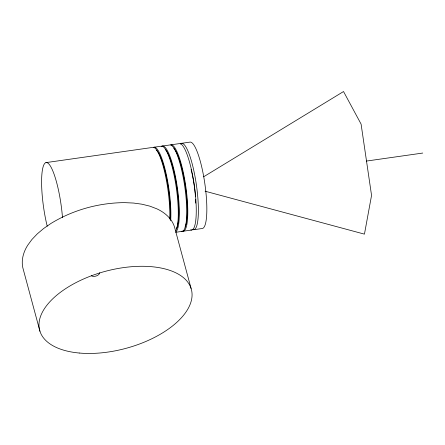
<?xml version="1.0" encoding="UTF-8"?>
<svg xmlns="http://www.w3.org/2000/svg" width="445" height="445" viewBox="0 0 445 445"><rect width="100%" height="100%" fill="white"/><g stroke="black" fill="none" stroke-linecap="round" stroke-linejoin="round"><path stroke-width="0.67" d="M203.682 176.76L343.529 91.537L361.09 124.094L371.553 195.394L364.449 234.142L205.089 191.2M45.957 162.609L152.791 147.401A43.643 8.844 81.9 0 1 164.578 171.692A43.643 8.844 81.9 0 1 169.729 218.962M162.308 146.049L169.712 144.992A43.643 8.844 81.9 0 1 185.064 188.83A43.643 8.844 81.9 0 1 181.204 231.244M181.349 143.34L189.809 142.133A43.643 8.844 81.9 0 1 204.767 183.14A43.643 8.844 81.9 0 1 202.481 228.474L194.014 229.676M366.391 161.073L422.75 153.052M175.653 232.29L182.383 231.333M183.44 231.183L191.901 229.976M191.094 288.471L174.44 226.755C171.764 218.434 164.639 212.421 156.918 208.855L149.826 206.141L141.905 204.199L133.6 203.054L124.455 202.631C98.712 202.814 72.963 209.973 50.991 223.435L43.599 228.541L37.363 233.803L31.879 239.543L27.785 245.134C23.196 252.254 20.726 261.232 23.307 269.553L39.961 331.269M99.407 272.785A4.367 2.214 -15.1 0 1 96.432 275.911A4.367 2.214 -15.1 0 1 91.331 275.666M165.368 149.487A41.457 8.399 81.9 0 1 176.965 188.057A41.457 8.399 81.9 0 1 176.576 228.302M180.281 143.991A43.643 8.844 81.9 0 1 196.306 184.347A43.643 8.844 81.9 0 1 192.835 229.592M156.49 150.277A41.457 8.399 81.9 0 1 166.708 178.679A41.457 8.399 81.9 0 1 170.151 219.268M190.721 229.893A43.643 8.844 81.9 0 0 194.582 187.473A43.643 8.844 81.9 0 0 179.235 143.64L170.774 144.842A43.643 8.844 81.9 0 1 186.121 188.68A43.643 8.844 81.9 0 1 182.261 231.094M47.209 226.188A43.643 8.844 81.9 0 1 45.473 162.803A43.643 8.844 81.9 0 1 62.489 217.605M175.936 230.504A43.643 8.844 81.9 0 0 175.308 181.588A43.643 8.844 81.9 0 0 161.251 146.199L153.848 147.251A43.643 8.844 81.9 0 1 165.918 172.76A43.643 8.844 81.9 0 1 170.674 220.787M161.24 146.7A43.643 8.844 81.9 0 1 176.365 181.438A43.643 8.844 81.9 0 1 176.048 231.734M173.828 148.28A41.457 8.399 81.9 0 1 185.426 186.85A41.457 8.399 81.9 0 1 185.037 227.095M191.066 169.512A32.73 6.631 81.9 0 1 191.84 172.621M191.99 173.261A32.73 6.631 81.9 0 1 194.637 188.524M194.715 189.125A32.73 6.631 81.9 0 1 195.099 192.73M195.16 193.319A32.73 6.631 81.9 0 1 195.433 196.729M195.583 199.371A32.73 6.631 81.9 0 1 195.7 203.148M79.232 353.03A78.554 39.866 -15.1 0 0 192.04 293.617A78.554 39.866 -15.1 0 0 75.305 282.97A78.554 39.866 -15.1 0 0 79.232 353.03"/></g></svg>
